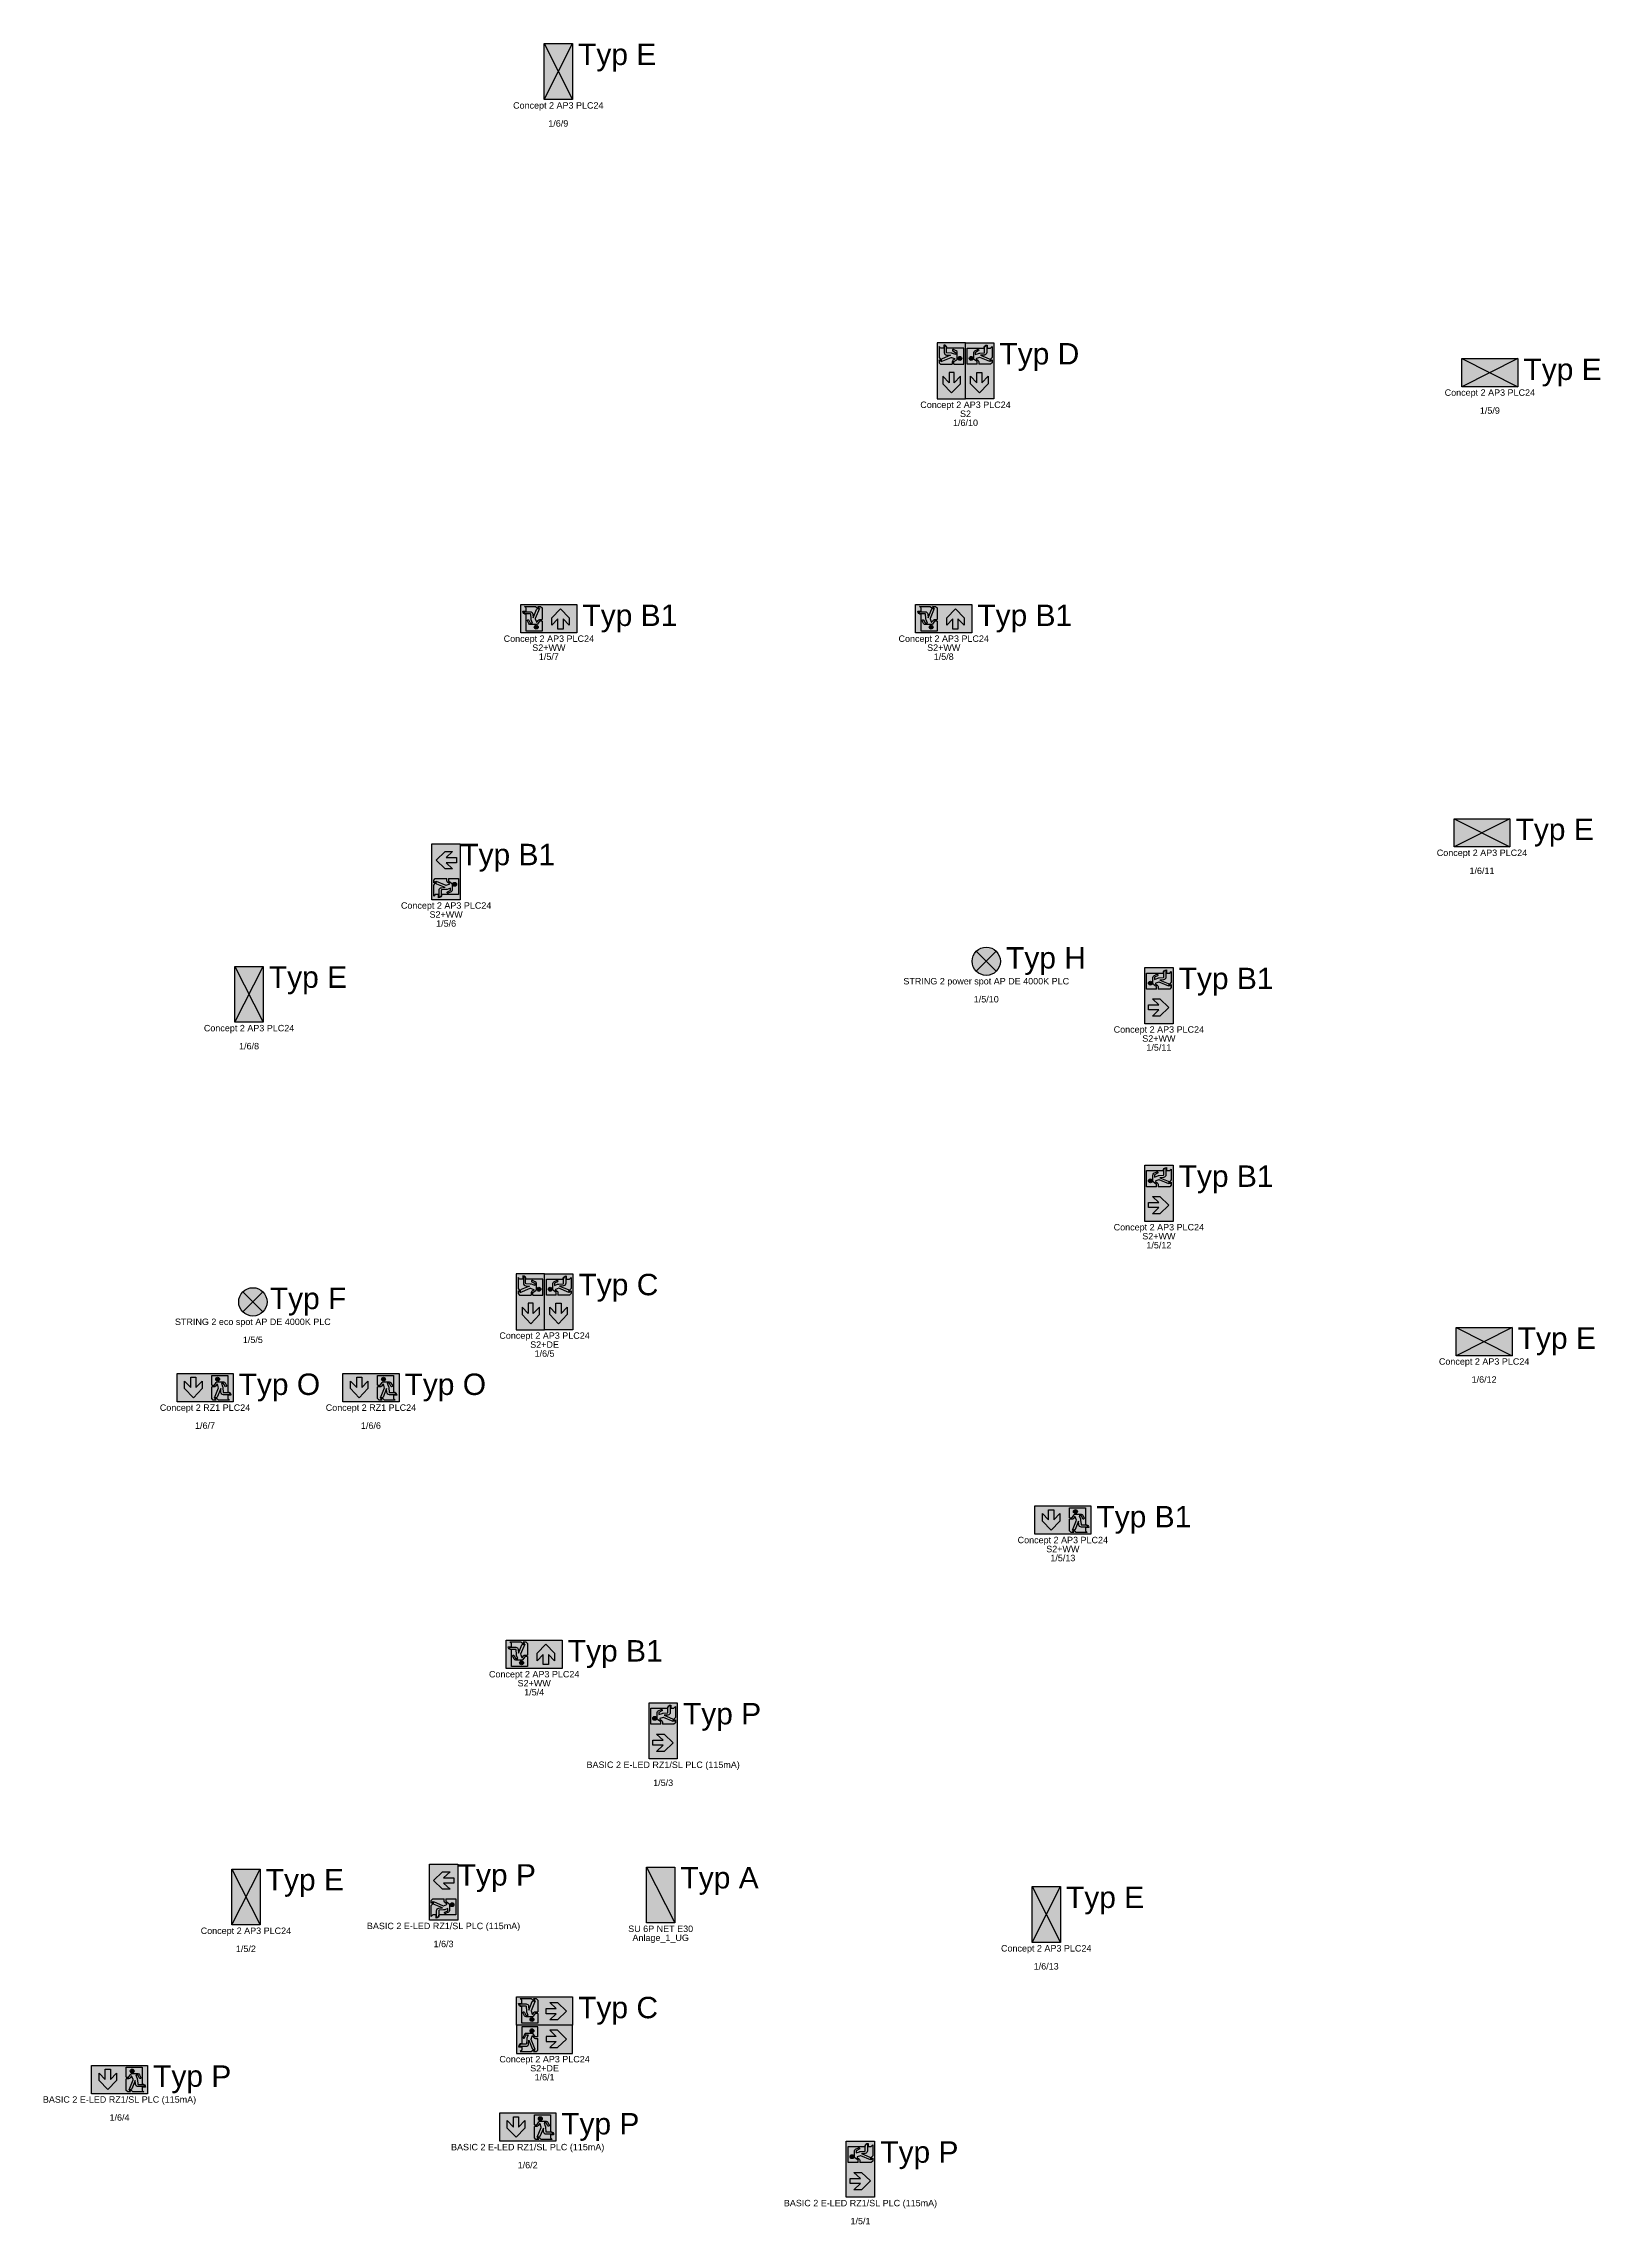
# Model space of a CAD drawing. Header units: millimetres. Extents: x -107261 to 64178, y -7557 to 117559.
# Drawn here: x -8783 to 9372, y -7557 to 17876 of the extents above; entities that cross this region are included whole.
import ezdxf
from ezdxf.enums import TextEntityAlignment as Align

# ---------------------------------------------------------------- set-up
doc = ezdxf.new("R2010")
doc.units = ezdxf.units.MM
for name, color, linetype in [('din_SIBEL_10_emergency_lighting', 90, 'Continuous'), ('din_SIBEL_11_emergency_lighting_system', 90, 'Continuous'), ('din_SIBEL_30_color_green', 90, 'Continuous'), ('din_SIBEL_31_color_white', 255, 'Continuous'), ('din_SIBEL_32_color_black', 250, 'Continuous'), ('din_SIBEL_33_color_yellow', 40, 'Continuous'), ('din_SIBEL_50_type_name', 90, 'Continuous'), ('din_SIBEL_51_typenumber', 90, 'Continuous'), ('din_SIBEL_52_info', 90, 'Continuous'), ('din_SIBEL_61_labeling', 90, 'Continuous')]:
    doc.layers.add(name, color=color, linetype=linetype)
doc.styles.get("Standard").update_dxf_attribs({"font": 'arial.ttf'})

# ---------------------------------------------------------------- blocks, each defined once
blk = doc.blocks.new('Standardblock_RZ_PU')
at = {"layer": 'din_SIBEL_30_color_green'}
h = blk.add_hatch(color=256, dxfattribs=at)
h.dxf.hatch_style = 1
h.paths.add_polyline_path([(328, 0), (-326, 0), (-326, -330), (328, -330)])
h.paths.add_polyline_path([(-238, -89), (-166, -164), (-166, -44), (-106, -44), (-106, -164), (-35, -89), (-35, -176), (-136, -282), (-238, -176)], flags=16)
h.paths.add_polyline_path([(78, -21), (265, -21), (265, -216, -0.414214), (303, -253), (265, -253), (265, -291), (284, -309), (157, -309), (142, -295, 0.198912), (132, -291), (112, -291), (130, -309), (97, -309), (78, -291), (78, -156), (106, -156, 0.239952), (124, -146), (138, -127, -0.599876), (145, -128), (158, -165, -0.187349), (158, -168), (111, -283), (129, -283, 0.304268), (143, -274), (183, -176), (186, -220, 0.391902), (216, -247), (265, -247), (297, -247, 0.363159), (265, -221), (216, -221, -0.391902), (212, -218), (208, -167, 0.068786), (205, -152), (191, -114), (214, -114, -0.284079), (217, -116), (234, -149, 1), (250, -141), (234, -108, 0.284079), (214, -96), (147, -96, 0.239952), (132, -103), (109, -135, -0.239952), (106, -137), (78, -137)], flags=16)
h.paths.add_polyline_path([(170, -66, -1), (125, -66, -1)], flags=0)
h.paths.add_polyline_path([(170, -66, 1), (125, -66, 1)], flags=0)
h = blk.add_hatch(color=256, dxfattribs=at)
h.dxf.hatch_style = 1
h.paths.add_polyline_path([(170, -66, 1), (125, -66, 1)])
at = {"layer": 'din_SIBEL_31_color_white'}
h = blk.add_hatch(color=256, dxfattribs=at)
h.dxf.hatch_style = 1
h.paths.add_polyline_path([(-35, -89), (-106, -164), (-106, -44), (-166, -44), (-166, -164), (-238, -89), (-238, -176), (-136, -282), (-35, -176)])
h.paths.add_polyline_path([(265, -21), (78, -21), (78, -137), (106, -137, 0.239952), (109, -135), (132, -103, -0.239952), (147, -96), (214, -96, -0.284079), (234, -108), (250, -141, -1), (234, -149), (217, -116, 0.284079), (214, -114), (191, -114), (205, -152, -0.068786), (208, -167), (212, -218, 0.391902), (216, -221), (265, -221, -0.363159), (297, -247), (265, -247), (216, -247, -0.391902), (186, -220), (183, -176), (143, -274, -0.304268), (129, -283), (111, -283), (158, -168, 0.187349), (158, -165), (145, -128, 0.599876), (138, -127), (124, -146, -0.239952), (106, -156), (78, -156), (78, -291), (97, -309), (130, -309), (112, -291), (132, -291, -0.198912), (142, -295), (157, -309), (284, -309), (265, -291), (265, -253), (303, -253, 0.414214), (265, -216)])
h.paths.add_polyline_path([(170, -66, -1), (125, -66, -1)], flags=16)
at = {"layer": 'din_SIBEL_32_color_black'}
for points in [[(-326, -330), (-326, 0), (328, 0), (328, -330)], [(-238, -176), (-238, -89), (-166, -164), (-166, -44), (-106, -44), (-106, -164), (-35, -89), (-35, -176), (-136, -282)]]:
    blk.add_lwpolyline(points, close=True, dxfattribs=at)
for points in [[(78, -137), (78, -21), (265, -21), (265, -216, -0.414214), (303, -253), (265, -253), (265, -291), (284, -309), (157, -309), (142, -295, 0.198912), (132, -291), (112, -291), (130, -309), (97, -309), (78, -291), (78, -156)], [(78, -137), (106, -137, 0.239952), (109, -135), (132, -103, -0.239952), (147, -96), (214, -96, -0.284079), (234, -108), (250, -141, -1), (234, -149), (217, -116, 0.284079), (214, -114), (191, -114), (205, -152, -0.068786), (208, -167), (212, -218, 0.391902), (216, -221), (265, -221, -0.363159), (297, -247), (265, -247), (216, -247, -0.391902), (186, -220), (183, -176), (143, -274, -0.304268), (129, -283), (111, -283), (158, -168, 0.187349), (158, -165), (145, -128, 0.599876), (138, -127), (124, -146, -0.239952), (106, -156), (78, -156)]]:
    blk.add_lwpolyline(points, format="xyb", dxfattribs=at)
blk.add_circle((147, -66), 22.5, dxfattribs=at)
blk = doc.blocks.new('din-Logo')
blk.add_lwpolyline([(-327, -330), (-327, -330), (-327, -330), (-327, -330)], close=True)
blk = doc.blocks.new('STANDARD_RZ_PU')
blk.add_blockref('din-Logo', (0, 0))
at = {"layer": 'din_SIBEL_10_emergency_lighting'}
blk.add_blockref('Standardblock_RZ_PU', (0, 0), dxfattribs=at)
at = {"layer": 'din_SIBEL_50_type_name', "flags": 9}
blk.add_attdef('TYPE', (-326, 18), '', height=25, dxfattribs=at)
at = {"layer": 'din_SIBEL_50_type_name', "flags": 8}
blk.add_attdef('TYPENAME', text='', height=75, dxfattribs=at).set_placement((0, -350), align=Align.TOP_CENTER)
at = {"layer": 'din_SIBEL_51_typenumber', "flags": 8}
blk.add_attdef('TYPENUMBER', text='', height=250, dxfattribs=at).set_placement((336, 1), align=Align.TOP_LEFT)
at = {"layer": 'din_SIBEL_52_info', "flags": 8}
blk.add_attdef('INFOTEXT', text='', height=75, dxfattribs=at).set_placement((1, -445), align=Align.TOP_CENTER)
at = {"layer": 'din_SIBEL_61_labeling', "flags": 8}
for tag, p in [('LABELING1', (1, -540)), ('LABELING2', (1, -635))]:
    blk.add_attdef(tag, text='', height=75, dxfattribs=at).set_placement(p, align=Align.TOP_CENTER)
blk = doc.blocks.new('Standardblock_RZ_PLPR')
at = {"layer": 'din_SIBEL_30_color_green'}
h = blk.add_hatch(color=256, dxfattribs=at)
h.dxf.hatch_style = 1
h.paths.add_polyline_path([(328, 0), (328, 330), (-326, 330), (-326, 0)])
h.paths.add_polyline_path([(-62, 60), (-149, 60), (-255, 162), (-149, 263), (-62, 263), (-137, 192), (-17, 192), (-17, 132), (-137, 132)], flags=16)
h.paths.add_polyline_path([(78, 137), (106, 137, -0.239952), (109, 135), (132, 103, 0.239952), (147, 96), (214, 96, 0.284079), (234, 108), (250, 141, 1), (234, 149), (217, 116, -0.284079), (214, 114), (191, 114), (205, 152, 0.068786), (208, 167), (212, 218, -0.391902), (216, 221), (265, 221, 0.363159), (297, 247), (265, 247), (216, 247, 0.391902), (186, 220), (183, 176), (143, 274, 0.304268), (129, 283), (111, 283), (158, 168, -0.187349), (158, 165), (145, 128, -0.599876), (138, 127), (124, 146, 0.239952), (106, 156), (78, 156), (78, 291), (97, 309), (130, 309), (112, 291), (132, 291, 0.198912), (142, 295), (157, 309), (284, 309), (265, 291), (265, 253), (303, 253, -0.414214), (265, 216), (265, 21), (78, 21)], flags=16)
h.paths.add_polyline_path([(170, 66, -1), (125, 66, -1)], flags=0)
h = blk.add_hatch(color=256, dxfattribs=at)
h.dxf.hatch_style = 1
h.paths.add_polyline_path([(328, 0), (-326, 0), (-326, -330), (328, -330)])
h.paths.add_polyline_path([(-62, -60), (-137, -132), (-17, -132), (-17, -192), (-137, -192), (-62, -263), (-149, -263), (-255, -162), (-149, -60)], flags=16)
h.paths.add_polyline_path([(78, -21), (265, -21), (265, -216, -0.414214), (303, -253), (265, -253), (265, -291), (284, -309), (157, -309), (142, -295, 0.198912), (132, -291), (112, -291), (130, -309), (97, -309), (78, -291), (78, -156), (106, -156, 0.239952), (124, -146), (138, -127, -0.599876), (145, -128), (158, -165, -0.187349), (158, -168), (111, -283), (129, -283, 0.304268), (143, -274), (183, -176), (186, -220, 0.391902), (216, -247), (265, -247), (297, -247, 0.363159), (265, -221), (216, -221, -0.391902), (212, -218), (208, -167, 0.068786), (205, -152), (191, -114), (214, -114, -0.284079), (217, -116), (234, -149, 1), (250, -141), (234, -108, 0.284079), (214, -96), (147, -96, 0.239952), (132, -103), (109, -135, -0.239952), (106, -137), (78, -137)], flags=16)
h.paths.add_polyline_path([(125, -66, -1), (170, -66, -1)], flags=0)
h = blk.add_hatch(color=256, dxfattribs=at)
h.dxf.hatch_style = 1
h.paths.add_polyline_path([(170, 66, 1), (125, 66, 1)])
h = blk.add_hatch(color=256, dxfattribs=at)
h.dxf.hatch_style = 1
h.paths.add_polyline_path([(125, -66, 1), (170, -66, 1)])
at = {"layer": 'din_SIBEL_31_color_white'}
h = blk.add_hatch(color=256, dxfattribs=at)
h.dxf.hatch_style = 1
h.paths.add_polyline_path([(-149, 60), (-62, 60), (-137, 132), (-17, 132), (-17, 192), (-137, 192), (-62, 263), (-149, 263), (-255, 162)])
h.paths.add_polyline_path([(147, 96, -0.239952), (132, 103), (109, 135, 0.239952), (106, 137), (78, 137), (78, 21), (265, 21), (265, 216, 0.414214), (303, 253), (265, 253), (265, 291), (284, 309), (157, 309), (142, 295, -0.198912), (132, 291), (112, 291), (130, 309), (97, 309), (78, 291), (78, 156), (106, 156, -0.239952), (124, 146), (138, 127, 0.599876), (145, 128), (158, 165, 0.187349), (158, 168), (111, 283), (129, 283, -0.304268), (143, 274), (183, 176), (186, 220, -0.391902), (216, 247), (265, 247), (297, 247, -0.363159), (265, 221), (216, 221, 0.391902), (212, 218), (208, 167, -0.068786), (205, 152), (191, 114), (214, 114, 0.284079), (217, 116), (234, 149, -1), (250, 141), (234, 108, -0.284079), (214, 96)])
h.paths.add_polyline_path([(170, 66, -1), (125, 66, -1)], flags=16)
h = blk.add_hatch(color=256, dxfattribs=at)
h.dxf.hatch_style = 1
h.paths.add_polyline_path([(-62, -60), (-149, -60), (-255, -162), (-149, -263), (-62, -263), (-137, -192), (-17, -192), (-17, -132), (-137, -132)])
h.paths.add_polyline_path([(265, -21), (78, -21), (78, -137), (106, -137, 0.239952), (109, -135), (132, -103, -0.239952), (147, -96), (214, -96, -0.284079), (234, -108), (250, -141, -1), (234, -149), (217, -116, 0.284079), (214, -114), (191, -114), (205, -152, -0.068786), (208, -167), (212, -218, 0.391902), (216, -221), (265, -221, -0.363159), (297, -247), (265, -247), (216, -247, -0.391902), (186, -220), (183, -176), (143, -274, -0.304268), (129, -283), (111, -283), (158, -168, 0.187349), (158, -165), (145, -128, 0.599876), (138, -127), (124, -146, -0.239952), (106, -156), (78, -156), (78, -291), (97, -309), (130, -309), (112, -291), (132, -291, -0.198912), (142, -295), (157, -309), (284, -309), (265, -291), (265, -253), (303, -253, 0.414214), (265, -216)])
h.paths.add_polyline_path([(125, -66, -1), (170, -66, -1)], flags=16)
at = {"layer": 'din_SIBEL_32_color_black'}
for points in [[(-326, 330), (-326, 0), (328, 0), (328, 330)], [(-149, 60), (-62, 60), (-137, 132), (-17, 132), (-17, 192), (-137, 192), (-62, 263), (-149, 263), (-255, 162)], [(-326, -330), (-326, 0), (328, 0), (328, -330)], [(-149, -60), (-62, -60), (-137, -132), (-17, -132), (-17, -192), (-137, -192), (-62, -263), (-149, -263), (-255, -162)]]:
    blk.add_lwpolyline(points, close=True, dxfattribs=at)
for points in [[(78, 137), (78, 21), (265, 21), (265, 216, 0.414214), (303, 253), (265, 253), (265, 291), (284, 309), (157, 309), (142, 295, -0.198912), (132, 291), (112, 291), (130, 309), (97, 309), (78, 291), (78, 156)], [(78, 137), (106, 137, -0.239952), (109, 135), (132, 103, 0.239952), (147, 96), (214, 96, 0.284079), (234, 108), (250, 141, 1), (234, 149), (217, 116, -0.284079), (214, 114), (191, 114), (205, 152, 0.068786), (208, 167), (212, 218, -0.391902), (216, 221), (265, 221, 0.363159), (297, 247), (265, 247), (216, 247, 0.391902), (186, 220), (183, 176), (143, 274, 0.304268), (129, 283), (111, 283), (158, 168, -0.187349), (158, 165), (145, 128, -0.599876), (138, 127), (124, 146, 0.239952), (106, 156), (78, 156)], [(78, -137), (78, -21), (265, -21), (265, -216, -0.414214), (303, -253), (265, -253), (265, -291), (284, -309), (157, -309), (142, -295, 0.198912), (132, -291), (112, -291), (130, -309), (97, -309), (78, -291), (78, -156)], [(78, -137), (106, -137, 0.239952), (109, -135), (132, -103, -0.239952), (147, -96), (214, -96, -0.284079), (234, -108), (250, -141, -1), (234, -149), (217, -116, 0.284079), (214, -114), (191, -114), (205, -152, -0.068786), (208, -167), (212, -218, 0.391902), (216, -221), (265, -221, -0.363159), (297, -247), (265, -247), (216, -247, -0.391902), (186, -220), (183, -176), (143, -274, -0.304268), (129, -283), (111, -283), (158, -168, 0.187349), (158, -165), (145, -128, 0.599876), (138, -127), (124, -146, -0.239952), (106, -156), (78, -156)]]:
    blk.add_lwpolyline(points, format="xyb", dxfattribs=at)
blk.add_lwpolyline([(-326, 0), (328, 0)], dxfattribs=at)
for centre in [(147, 66), (147, -66)]:
    blk.add_circle(centre, 22.5, dxfattribs=at)
blk = doc.blocks.new('STANDARD_RZ_PLPR')
blk.add_blockref('din-Logo', (0, 0))
at = {"layer": 'din_SIBEL_10_emergency_lighting'}
blk.add_blockref('Standardblock_RZ_PLPR', (0, 0), dxfattribs=at)
at = {"layer": 'din_SIBEL_50_type_name', "flags": 9}
blk.add_attdef('TYPE', (-326, 340), '', height=25, dxfattribs=at)
at = {"layer": 'din_SIBEL_50_type_name', "flags": 8}
blk.add_attdef('TYPENAME', text='', height=75, dxfattribs=at).set_placement((0, -350), align=Align.TOP_CENTER)
at = {"layer": 'din_SIBEL_51_typenumber', "flags": 8}
blk.add_attdef('TYPENUMBER', text='', height=250, dxfattribs=at).set_placement((336, 1), align=Align.TOP_LEFT)
at = {"layer": 'din_SIBEL_52_info', "flags": 8}
blk.add_attdef('INFOTEXT', text='', height=75, dxfattribs=at).set_placement((1, -445), align=Align.TOP_CENTER)
at = {"layer": 'din_SIBEL_61_labeling', "flags": 8}
for tag, p in [('LABELING1', (1, -540)), ('LABELING2', (1, -635))]:
    blk.add_attdef(tag, text='', height=75, dxfattribs=at).set_placement(p, align=Align.TOP_CENTER)
blk = doc.blocks.new('Standardblock_SL')
at = {"layer": 'din_SIBEL_31_color_white'}
h = blk.add_hatch(color=256, dxfattribs=at)
h.dxf.hatch_style = 1
h.paths.add_polyline_path([(-326, 0), (0, -165), (326, 0)])
h.paths.add_polyline_path([(326, -330), (0, -165), (-326, -330)])
at = {"layer": 'din_SIBEL_33_color_yellow'}
h = blk.add_hatch(color=256, dxfattribs=at)
h.dxf.hatch_style = 1
h.paths.add_polyline_path([(0, -165), (-326, 0), (-326, -330)])
h.paths.add_polyline_path([(326, -330), (326, 0), (0, -165)])
at = {"layer": 'din_SIBEL_32_color_black'}
for p, q in [((-326, 0), (326, -330)), ((326, 0), (-326, -330))]:
    blk.add_line(p, q, dxfattribs=at)
blk.add_lwpolyline([(-326, -330), (-326, 0), (326, 0), (326, -330)], close=True, dxfattribs=at)
blk = doc.blocks.new('STANDARD_SL')
blk.add_blockref('din-Logo', (0, 0))
at = {"layer": 'din_SIBEL_10_emergency_lighting'}
blk.add_blockref('Standardblock_SL', (0, 0), dxfattribs=at)
at = {"layer": 'din_SIBEL_50_type_name', "flags": 9}
blk.add_attdef('TYPE', (-326, 18), '', height=25, dxfattribs=at)
at = {"layer": 'din_SIBEL_50_type_name', "flags": 8}
blk.add_attdef('TYPENAME', text='', height=75, dxfattribs=at).set_placement((0, -350), align=Align.TOP_CENTER)
at = {"layer": 'din_SIBEL_51_typenumber', "flags": 8}
blk.add_attdef('TYPENUMBER', text='', height=250, dxfattribs=at).set_placement((336, 1), align=Align.TOP_LEFT)
at = {"layer": 'din_SIBEL_52_info', "flags": 8}
blk.add_attdef('INFOTEXT', text='', height=75, dxfattribs=at).set_placement((1, -445), align=Align.TOP_CENTER)
at = {"layer": 'din_SIBEL_61_labeling', "flags": 8}
for tag, p in [('LABELING1', (1, -540)), ('LABELING2', (1, -635))]:
    blk.add_attdef(tag, text='', height=75, dxfattribs=at).set_placement(p, align=Align.TOP_CENTER)
blk = doc.blocks.new('Standardblock_Spot')
at = {"layer": 'din_SIBEL_31_color_white'}
h = blk.add_hatch(color=256, dxfattribs=at)
h.dxf.hatch_style = 1
h.paths.add_polyline_path([(117, -48, 0.414214), (-117, -48), (0, -165)])
h.paths.add_polyline_path([(0, -165), (-117, -282, 0.414214), (117, -282)])
at = {"layer": 'din_SIBEL_33_color_yellow'}
h = blk.add_hatch(color=256, dxfattribs=at)
h.dxf.hatch_style = 1
h.paths.add_polyline_path([(-117, -48, 0.198912), (-165, -165, 0.198912), (-117, -282), (0, -165)])
h.paths.add_polyline_path([(117, -48), (0, -165), (117, -282, 0.198912), (165, -165, 0.198912)])
at = {"layer": 'din_SIBEL_32_color_black'}
for p, q in [((-117, -282), (117, -48)), ((-117, -48), (117, -282))]:
    blk.add_line(p, q, dxfattribs=at)
blk.add_circle((0, -165), 165, dxfattribs=at)
blk = doc.blocks.new('STANDARD_SPOT')
at = {"layer": 'din_SIBEL_10_emergency_lighting'}
blk.add_blockref('Standardblock_Spot', (0, 0), dxfattribs=at)
at = {"layer": 'din_SIBEL_50_type_name', "flags": 9}
blk.add_attdef('TYPE', (-326, 18), '', height=25, dxfattribs=at)
at = {"layer": 'din_SIBEL_50_type_name', "flags": 8}
blk.add_attdef('TYPENAME', text='', height=75, dxfattribs=at).set_placement((0, -350), align=Align.TOP_CENTER)
at = {"layer": 'din_SIBEL_51_typenumber', "flags": 8}
blk.add_attdef('TYPENUMBER', text='', height=250, dxfattribs=at).set_placement((336, 1), align=Align.TOP_LEFT)
at = {"layer": 'din_SIBEL_52_info', "flags": 8}
blk.add_attdef('INFOTEXT', text='', height=75, dxfattribs=at).set_placement((1, -445), align=Align.TOP_CENTER)
at = {"layer": 'din_SIBEL_61_labeling', "flags": 8}
for tag, p in [('LABELING1', (1, -540)), ('LABELING2', (1, -635))]:
    blk.add_attdef(tag, text='', height=75, dxfattribs=at).set_placement(p, align=Align.TOP_CENTER)
blk = doc.blocks.new('Standardblock_SYSTEM')
at = {"layer": 'din_SIBEL_30_color_green'}
h = blk.add_hatch(color=256, dxfattribs=at)
h.dxf.hatch_style = 1
h.paths.add_polyline_path([(-326, 0), (-326, -330), (326, 0)])
at = {"layer": 'din_SIBEL_31_color_white'}
h = blk.add_hatch(color=256, dxfattribs=at)
h.dxf.hatch_style = 1
h.paths.add_polyline_path([(326, 0), (-326, -330), (326, -330)])
at = {"layer": 'din_SIBEL_32_color_black'}
blk.add_line((326, 0), (-326, -330), dxfattribs=at)
blk.add_lwpolyline([(-326, -330), (-326, 0), (326, 0), (326, -330)], close=True, dxfattribs=at)
blk = doc.blocks.new('STANDARD_SYSTEM')
blk.add_blockref('din-Logo', (0, 0))
at = {"layer": 'din_SIBEL_11_emergency_lighting_system'}
blk.add_blockref('Standardblock_SYSTEM', (0, 0), dxfattribs=at)
at = {"layer": 'din_SIBEL_50_type_name', "flags": 9}
blk.add_attdef('TYPE', (-326, 18), '', height=25, dxfattribs=at)
at = {"layer": 'din_SIBEL_50_type_name', "flags": 8}
blk.add_attdef('TYPENAME', text='', height=75, dxfattribs=at).set_placement((0, -350), align=Align.TOP_CENTER)
at = {"layer": 'din_SIBEL_51_typenumber', "flags": 8}
blk.add_attdef('TYPENUMBER', text='', height=250, dxfattribs=at).set_placement((336, 1), align=Align.TOP_LEFT)
at = {"layer": 'din_SIBEL_52_info', "flags": 8}
blk.add_attdef('INFOTEXT', text='', height=75, dxfattribs=at).set_placement((1, -445), align=Align.TOP_CENTER)

msp = doc.modelspace()

# ---------------------------------------------------------------- block references
at = {"layer": 'din_SIBEL_10_emergency_lighting'}
ref = msp.add_blockref('STANDARD_SL', (-2946, 17550), dxfattribs=dict(at, rotation=90))
ref.add_attrib('LABELING1', '1/6/9', dxfattribs={"layer": 'din_SIBEL_61_labeling', "height": 75, "flags": 8}).set_placement((-2781, 16983), align=Align.TOP_CENTER)
ref.add_attrib('TYPENAME', 'Concept 2 AP3 PLC24', dxfattribs={"layer": 'din_SIBEL_50_type_name', "height": 75, "flags": 8}).set_placement((-2781, 17193), align=Align.TOP_CENTER)
ref.add_attrib('TYPENUMBER', 'Typ E', dxfattribs={"layer": 'din_SIBEL_51_typenumber', "height": 250, "flags": 8}).set_placement((-2550, 17876), align=Align.TOP_LEFT)
ref = msp.add_blockref('STANDARD_RZ_PLPR', (1968, 14058), dxfattribs=dict(at, rotation=90))
ref.add_attrib('LABELING1', '1/6/10', dxfattribs={"layer": 'din_SIBEL_61_labeling', "height": 75, "flags": 8}).set_placement((1968, 13492), align=Align.TOP_CENTER)
ref.add_attrib('TYPENAME', 'Concept 2 AP3 PLC24', dxfattribs={"layer": 'din_SIBEL_50_type_name', "height": 75, "flags": 8}).set_placement((1968, 13702), align=Align.TOP_CENTER)
ref.add_attrib('INFOTEXT', 'S2', dxfattribs={"layer": 'din_SIBEL_52_info', "height": 75, "flags": 8}).set_placement((1968, 13597), align=Align.TOP_CENTER)
ref.add_attrib('TYPENUMBER', 'Typ D', dxfattribs={"layer": 'din_SIBEL_51_typenumber', "height": 250, "flags": 8}).set_placement((2364, 14384), align=Align.TOP_LEFT)
ref = msp.add_blockref('STANDARD_SL', (8083, 14203), dxfattribs=at)
ref.add_attrib('LABELING1', '1/5/9', dxfattribs={"layer": 'din_SIBEL_61_labeling', "height": 75, "flags": 8}).set_placement((8083, 13634), align=Align.TOP_CENTER)
ref.add_attrib('TYPENAME', 'Concept 2 AP3 PLC24', dxfattribs={"layer": 'din_SIBEL_50_type_name', "height": 75, "flags": 8}).set_placement((8083, 13844), align=Align.TOP_CENTER)
ref.add_attrib('TYPENUMBER', 'Typ E', dxfattribs={"layer": 'din_SIBEL_51_typenumber', "height": 250, "flags": 8}).set_placement((8475, 14203), align=Align.TOP_LEFT)
ref = msp.add_blockref('STANDARD_RZ_PU', (-2891, 11004), dxfattribs=dict(at, rotation=180))
ref.add_attrib('LABELING1', '1/5/7', dxfattribs={"layer": 'din_SIBEL_61_labeling', "height": 75, "flags": 8}).set_placement((-2891, 10764), align=Align.TOP_CENTER)
ref.add_attrib('TYPENAME', 'Concept 2 AP3 PLC24', dxfattribs={"layer": 'din_SIBEL_50_type_name', "height": 75, "flags": 8}).set_placement((-2891, 10974), align=Align.TOP_CENTER)
ref.add_attrib('INFOTEXT', 'S2+WW', dxfattribs={"layer": 'din_SIBEL_52_info', "height": 75, "flags": 8}).set_placement((-2891, 10869), align=Align.TOP_CENTER)
ref.add_attrib('TYPENUMBER', 'Typ B1', dxfattribs={"layer": 'din_SIBEL_51_typenumber', "height": 250, "flags": 8}).set_placement((-2499, 11334), align=Align.TOP_LEFT)
ref = msp.add_blockref('STANDARD_RZ_PU', (1714, 11004), dxfattribs=dict(at, rotation=180))
ref.add_attrib('LABELING1', '1/5/8', dxfattribs={"layer": 'din_SIBEL_61_labeling', "height": 75, "flags": 8}).set_placement((1714, 10764), align=Align.TOP_CENTER)
ref.add_attrib('TYPENAME', 'Concept 2 AP3 PLC24', dxfattribs={"layer": 'din_SIBEL_50_type_name', "height": 75, "flags": 8}).set_placement((1714, 10974), align=Align.TOP_CENTER)
ref.add_attrib('INFOTEXT', 'S2+WW', dxfattribs={"layer": 'din_SIBEL_52_info', "height": 75, "flags": 8}).set_placement((1714, 10869), align=Align.TOP_CENTER)
ref.add_attrib('TYPENUMBER', 'Typ B1', dxfattribs={"layer": 'din_SIBEL_51_typenumber', "height": 250, "flags": 8}).set_placement((2106, 11334), align=Align.TOP_LEFT)
ref = msp.add_blockref('STANDARD_SL', (7991, 8837), dxfattribs=at)
ref.add_attrib('LABELING1', '1/6/11', dxfattribs={"layer": 'din_SIBEL_61_labeling', "height": 75, "flags": 8}).set_placement((7991, 8267), align=Align.TOP_CENTER)
ref.add_attrib('TYPENAME', 'Concept 2 AP3 PLC24', dxfattribs={"layer": 'din_SIBEL_50_type_name', "height": 75, "flags": 8}).set_placement((7991, 8477), align=Align.TOP_CENTER)
ref.add_attrib('TYPENUMBER', 'Typ E', dxfattribs={"layer": 'din_SIBEL_51_typenumber', "height": 250, "flags": 8}).set_placement((8383, 8837), align=Align.TOP_LEFT)
ref = msp.add_blockref('STANDARD_RZ_PU', (-3924, 8218), dxfattribs=dict(at, rotation=270))
ref.add_attrib('LABELING1', '1/5/6', dxfattribs={"layer": 'din_SIBEL_61_labeling', "height": 75, "flags": 8}).set_placement((-4089, 7652), align=Align.TOP_CENTER)
ref.add_attrib('TYPENAME', 'Concept 2 AP3 PLC24', dxfattribs={"layer": 'din_SIBEL_50_type_name', "height": 75, "flags": 8}).set_placement((-4089, 7862), align=Align.TOP_CENTER)
ref.add_attrib('INFOTEXT', 'S2+WW', dxfattribs={"layer": 'din_SIBEL_52_info', "height": 75, "flags": 8}).set_placement((-4089, 7757), align=Align.TOP_CENTER)
ref.add_attrib('TYPENUMBER', 'Typ B1', dxfattribs={"layer": 'din_SIBEL_51_typenumber', "height": 250, "flags": 8}).set_placement((-3924, 8544), align=Align.TOP_LEFT)
ref = msp.add_blockref('STANDARD_SPOT', (2045, 7174), dxfattribs=dict(at, rotation=90))
ref.add_attrib('LABELING1', '1/5/10', dxfattribs={"layer": 'din_SIBEL_61_labeling', "height": 75, "flags": 8}).set_placement((2210, 6769), align=Align.TOP_CENTER)
ref.add_attrib('TYPENAME', 'STRING 2 power spot AP DE 4000K PLC', dxfattribs={"layer": 'din_SIBEL_50_type_name', "height": 75, "flags": 8}).set_placement((2210, 6979), align=Align.TOP_CENTER)
ref.add_attrib('TYPENUMBER', 'Typ H', dxfattribs={"layer": 'din_SIBEL_51_typenumber', "height": 250, "flags": 8}).set_placement((2441, 7339), align=Align.TOP_LEFT)
ref = msp.add_blockref('STANDARD_SL', (-6552, 6788), dxfattribs=dict(at, rotation=90))
ref.add_attrib('LABELING1', '1/6/8', dxfattribs={"layer": 'din_SIBEL_61_labeling', "height": 75, "flags": 8}).set_placement((-6387, 6222), align=Align.TOP_CENTER)
ref.add_attrib('TYPENAME', 'Concept 2 AP3 PLC24', dxfattribs={"layer": 'din_SIBEL_50_type_name', "height": 75, "flags": 8}).set_placement((-6387, 6432), align=Align.TOP_CENTER)
ref.add_attrib('TYPENUMBER', 'Typ E', dxfattribs={"layer": 'din_SIBEL_51_typenumber', "height": 250, "flags": 8}).set_placement((-6156, 7114), align=Align.TOP_LEFT)
ref = msp.add_blockref('STANDARD_RZ_PU', (4058, 6772), dxfattribs=dict(at, rotation=90))
ref.add_attrib('LABELING1', '1/5/11', dxfattribs={"layer": 'din_SIBEL_61_labeling', "height": 75, "flags": 8}).set_placement((4223, 6206), align=Align.TOP_CENTER)
ref.add_attrib('TYPENAME', 'Concept 2 AP3 PLC24', dxfattribs={"layer": 'din_SIBEL_50_type_name', "height": 75, "flags": 8}).set_placement((4223, 6416), align=Align.TOP_CENTER)
ref.add_attrib('INFOTEXT', 'S2+WW', dxfattribs={"layer": 'din_SIBEL_52_info', "height": 75, "flags": 8}).set_placement((4223, 6311), align=Align.TOP_CENTER)
ref.add_attrib('TYPENUMBER', 'Typ B1', dxfattribs={"layer": 'din_SIBEL_51_typenumber', "height": 250, "flags": 8}).set_placement((4454, 7099), align=Align.TOP_LEFT)
ref = msp.add_blockref('STANDARD_RZ_PU', (4058, 4467), dxfattribs=dict(at, rotation=90))
ref.add_attrib('LABELING1', '1/5/12', dxfattribs={"layer": 'din_SIBEL_61_labeling', "height": 75, "flags": 8}).set_placement((4223, 3900), align=Align.TOP_CENTER)
ref.add_attrib('TYPENAME', 'Concept 2 AP3 PLC24', dxfattribs={"layer": 'din_SIBEL_50_type_name', "height": 75, "flags": 8}).set_placement((4223, 4110), align=Align.TOP_CENTER)
ref.add_attrib('INFOTEXT', 'S2+WW', dxfattribs={"layer": 'din_SIBEL_52_info', "height": 75, "flags": 8}).set_placement((4223, 4005), align=Align.TOP_CENTER)
ref.add_attrib('TYPENUMBER', 'Typ B1', dxfattribs={"layer": 'din_SIBEL_51_typenumber', "height": 250, "flags": 8}).set_placement((4454, 4793), align=Align.TOP_LEFT)
ref = msp.add_blockref('STANDARD_SPOT', (-6343, 3367), dxfattribs=at)
ref.add_attrib('LABELING1', '1/5/5', dxfattribs={"layer": 'din_SIBEL_61_labeling', "height": 75, "flags": 8}).set_placement((-6343, 2797), align=Align.TOP_CENTER)
ref.add_attrib('TYPENAME', 'STRING 2 eco spot AP DE 4000K PLC', dxfattribs={"layer": 'din_SIBEL_50_type_name', "height": 75, "flags": 8}).set_placement((-6343, 3007), align=Align.TOP_CENTER)
ref.add_attrib('TYPENUMBER', 'Typ F', dxfattribs={"layer": 'din_SIBEL_51_typenumber', "height": 250, "flags": 8}).set_placement((-6145, 3367), align=Align.TOP_LEFT)
ref = msp.add_blockref('STANDARD_RZ_PLPR', (-2941, 3202), dxfattribs=dict(at, rotation=90))
ref.add_attrib('LABELING1', '1/6/5', dxfattribs={"layer": 'din_SIBEL_61_labeling', "height": 75, "flags": 8}).set_placement((-2941, 2636), align=Align.TOP_CENTER)
ref.add_attrib('TYPENAME', 'Concept 2 AP3 PLC24', dxfattribs={"layer": 'din_SIBEL_50_type_name', "height": 75, "flags": 8}).set_placement((-2941, 2846), align=Align.TOP_CENTER)
ref.add_attrib('INFOTEXT', 'S2+DE', dxfattribs={"layer": 'din_SIBEL_52_info', "height": 75, "flags": 8}).set_placement((-2941, 2741), align=Align.TOP_CENTER)
ref.add_attrib('TYPENUMBER', 'Typ C', dxfattribs={"layer": 'din_SIBEL_51_typenumber', "height": 250, "flags": 8}).set_placement((-2545, 3529), align=Align.TOP_LEFT)
ref = msp.add_blockref('STANDARD_SL', (8016, 2904), dxfattribs=at)
ref.add_attrib('LABELING1', '1/6/12', dxfattribs={"layer": 'din_SIBEL_61_labeling', "height": 75, "flags": 8}).set_placement((8016, 2334), align=Align.TOP_CENTER)
ref.add_attrib('TYPENAME', 'Concept 2 AP3 PLC24', dxfattribs={"layer": 'din_SIBEL_50_type_name', "height": 75, "flags": 8}).set_placement((8016, 2544), align=Align.TOP_CENTER)
ref.add_attrib('TYPENUMBER', 'Typ E', dxfattribs={"layer": 'din_SIBEL_51_typenumber', "height": 250, "flags": 8}).set_placement((8408, 2904), align=Align.TOP_LEFT)
ref = msp.add_blockref('STANDARD_RZ_PU', (-6901, 2366), dxfattribs=at)
ref.add_attrib('LABELING1', '1/6/7', dxfattribs={"layer": 'din_SIBEL_61_labeling', "height": 75, "flags": 8}).set_placement((-6901, 1796), align=Align.TOP_CENTER)
ref.add_attrib('TYPENAME', 'Concept 2 RZ1 PLC24', dxfattribs={"layer": 'din_SIBEL_50_type_name', "height": 75, "flags": 8}).set_placement((-6901, 2006), align=Align.TOP_CENTER)
ref.add_attrib('TYPENUMBER', 'Typ O', dxfattribs={"layer": 'din_SIBEL_51_typenumber', "height": 250, "flags": 8}).set_placement((-6509, 2366), align=Align.TOP_LEFT)
ref = msp.add_blockref('STANDARD_RZ_PU', (-4966, 2366), dxfattribs=at)
ref.add_attrib('LABELING1', '1/6/6', dxfattribs={"layer": 'din_SIBEL_61_labeling', "height": 75, "flags": 8}).set_placement((-4966, 1796), align=Align.TOP_CENTER)
ref.add_attrib('TYPENAME', 'Concept 2 RZ1 PLC24', dxfattribs={"layer": 'din_SIBEL_50_type_name', "height": 75, "flags": 8}).set_placement((-4966, 2006), align=Align.TOP_CENTER)
ref.add_attrib('TYPENUMBER', 'Typ O', dxfattribs={"layer": 'din_SIBEL_51_typenumber', "height": 250, "flags": 8}).set_placement((-4574, 2366), align=Align.TOP_LEFT)
ref = msp.add_blockref('STANDARD_RZ_PU', (3103, 822), dxfattribs=at)
ref.add_attrib('LABELING1', '1/5/13', dxfattribs={"layer": 'din_SIBEL_61_labeling', "height": 75, "flags": 8}).set_placement((3103, 252), align=Align.TOP_CENTER)
ref.add_attrib('TYPENAME', 'Concept 2 AP3 PLC24', dxfattribs={"layer": 'din_SIBEL_50_type_name', "height": 75, "flags": 8}).set_placement((3103, 462), align=Align.TOP_CENTER)
ref.add_attrib('INFOTEXT', 'S2+WW', dxfattribs={"layer": 'din_SIBEL_52_info', "height": 75, "flags": 8}).set_placement((3103, 357), align=Align.TOP_CENTER)
ref.add_attrib('TYPENUMBER', 'Typ B1', dxfattribs={"layer": 'din_SIBEL_51_typenumber', "height": 250, "flags": 8}).set_placement((3495, 822), align=Align.TOP_LEFT)
ref = msp.add_blockref('STANDARD_RZ_PU', (-3062, -1073), dxfattribs=dict(at, rotation=180))
ref.add_attrib('LABELING1', '1/5/4', dxfattribs={"layer": 'din_SIBEL_61_labeling', "height": 75, "flags": 8}).set_placement((-3062, -1313), align=Align.TOP_CENTER)
ref.add_attrib('TYPENAME', 'Concept 2 AP3 PLC24', dxfattribs={"layer": 'din_SIBEL_50_type_name', "height": 75, "flags": 8}).set_placement((-3062, -1103), align=Align.TOP_CENTER)
ref.add_attrib('INFOTEXT', 'S2+WW', dxfattribs={"layer": 'din_SIBEL_52_info', "height": 75, "flags": 8}).set_placement((-3062, -1208), align=Align.TOP_CENTER)
ref.add_attrib('TYPENUMBER', 'Typ B1', dxfattribs={"layer": 'din_SIBEL_51_typenumber', "height": 250, "flags": 8}).set_placement((-2670, -743), align=Align.TOP_LEFT)
ref = msp.add_blockref('STANDARD_RZ_PU', (-1723, -1803), dxfattribs=dict(at, rotation=90))
ref.add_attrib('LABELING1', '1/5/3', dxfattribs={"layer": 'din_SIBEL_61_labeling', "height": 75, "flags": 8}).set_placement((-1558, -2369), align=Align.TOP_CENTER)
ref.add_attrib('TYPENAME', 'BASIC 2 E-LED RZ1/SL PLC (115mA)', dxfattribs={"layer": 'din_SIBEL_50_type_name', "height": 75, "flags": 8}).set_placement((-1558, -2159), align=Align.TOP_CENTER)
ref.add_attrib('TYPENUMBER', 'Typ P', dxfattribs={"layer": 'din_SIBEL_51_typenumber', "height": 250, "flags": 8}).set_placement((-1327, -1476), align=Align.TOP_LEFT)
ref = msp.add_blockref('STANDARD_SL', (-6589, -3739), dxfattribs=dict(at, rotation=90))
ref.add_attrib('LABELING1', '1/5/2', dxfattribs={"layer": 'din_SIBEL_61_labeling', "height": 75, "flags": 8}).set_placement((-6424, -4305), align=Align.TOP_CENTER)
ref.add_attrib('TYPENAME', 'Concept 2 AP3 PLC24', dxfattribs={"layer": 'din_SIBEL_50_type_name', "height": 75, "flags": 8}).set_placement((-6424, -4095), align=Align.TOP_CENTER)
ref.add_attrib('TYPENUMBER', 'Typ E', dxfattribs={"layer": 'din_SIBEL_51_typenumber', "height": 250, "flags": 8}).set_placement((-6193, -3412), align=Align.TOP_LEFT)
ref = msp.add_blockref('STANDARD_RZ_PU', (-3954, -3682), dxfattribs=dict(at, rotation=270))
ref.add_attrib('LABELING1', '1/6/3', dxfattribs={"layer": 'din_SIBEL_61_labeling', "height": 75, "flags": 8}).set_placement((-4119, -4249), align=Align.TOP_CENTER)
ref.add_attrib('TYPENAME', 'BASIC 2 E-LED RZ1/SL PLC (115mA)', dxfattribs={"layer": 'din_SIBEL_50_type_name', "height": 75, "flags": 8}).set_placement((-4119, -4039), align=Align.TOP_CENTER)
ref.add_attrib('TYPENUMBER', 'Typ P', dxfattribs={"layer": 'din_SIBEL_51_typenumber', "height": 250, "flags": 8}).set_placement((-3954, -3356), align=Align.TOP_LEFT)
ref = msp.add_blockref('STANDARD_SL', (2744, -3944), dxfattribs=dict(at, rotation=90))
ref.add_attrib('LABELING1', '1/6/13', dxfattribs={"layer": 'din_SIBEL_61_labeling', "height": 75, "flags": 8}).set_placement((2909, -4510), align=Align.TOP_CENTER)
ref.add_attrib('TYPENAME', 'Concept 2 AP3 PLC24', dxfattribs={"layer": 'din_SIBEL_50_type_name', "height": 75, "flags": 8}).set_placement((2909, -4300), align=Align.TOP_CENTER)
ref.add_attrib('TYPENUMBER', 'Typ E', dxfattribs={"layer": 'din_SIBEL_51_typenumber', "height": 250, "flags": 8}).set_placement((3140, -3617), align=Align.TOP_LEFT)
ref = msp.add_blockref('STANDARD_RZ_PLPR', (-2941, -5233), dxfattribs=dict(at, rotation=180))
ref.add_attrib('LABELING1', '1/6/1', dxfattribs={"layer": 'din_SIBEL_61_labeling', "height": 75, "flags": 8}).set_placement((-2941, -5803), align=Align.TOP_CENTER)
ref.add_attrib('TYPENAME', 'Concept 2 AP3 PLC24', dxfattribs={"layer": 'din_SIBEL_50_type_name', "height": 75, "flags": 8}).set_placement((-2941, -5593), align=Align.TOP_CENTER)
ref.add_attrib('INFOTEXT', 'S2+DE', dxfattribs={"layer": 'din_SIBEL_52_info', "height": 75, "flags": 8}).set_placement((-2941, -5698), align=Align.TOP_CENTER)
ref.add_attrib('TYPENUMBER', 'Typ C', dxfattribs={"layer": 'din_SIBEL_51_typenumber', "height": 250, "flags": 8}).set_placement((-2549, -4903), align=Align.TOP_LEFT)
ref = msp.add_blockref('STANDARD_RZ_PU', (-7898, -5703), dxfattribs=at)
ref.add_attrib('LABELING1', '1/6/4', dxfattribs={"layer": 'din_SIBEL_61_labeling', "height": 75, "flags": 8}).set_placement((-7898, -6273), align=Align.TOP_CENTER)
ref.add_attrib('TYPENAME', 'BASIC 2 E-LED RZ1/SL PLC (115mA)', dxfattribs={"layer": 'din_SIBEL_50_type_name', "height": 75, "flags": 8}).set_placement((-7898, -6063), align=Align.TOP_CENTER)
ref.add_attrib('TYPENUMBER', 'Typ P', dxfattribs={"layer": 'din_SIBEL_51_typenumber', "height": 250, "flags": 8}).set_placement((-7506, -5703), align=Align.TOP_LEFT)
ref = msp.add_blockref('STANDARD_RZ_PU', (-3138, -6258), dxfattribs=at)
ref.add_attrib('LABELING1', '1/6/2', dxfattribs={"layer": 'din_SIBEL_61_labeling', "height": 75, "flags": 8}).set_placement((-3138, -6828), align=Align.TOP_CENTER)
ref.add_attrib('TYPENAME', 'BASIC 2 E-LED RZ1/SL PLC (115mA)', dxfattribs={"layer": 'din_SIBEL_50_type_name', "height": 75, "flags": 8}).set_placement((-3138, -6618), align=Align.TOP_CENTER)
ref.add_attrib('TYPENUMBER', 'Typ P', dxfattribs={"layer": 'din_SIBEL_51_typenumber', "height": 250, "flags": 8}).set_placement((-2747, -6258), align=Align.TOP_LEFT)
ref = msp.add_blockref('STANDARD_RZ_PU', (578, -6915), dxfattribs=dict(at, rotation=90))
ref.add_attrib('LABELING1', '1/5/1', dxfattribs={"layer": 'din_SIBEL_61_labeling', "height": 75, "flags": 8}).set_placement((743, -7481), align=Align.TOP_CENTER)
ref.add_attrib('TYPENAME', 'BASIC 2 E-LED RZ1/SL PLC (115mA)', dxfattribs={"layer": 'din_SIBEL_50_type_name', "height": 75, "flags": 8}).set_placement((743, -7271), align=Align.TOP_CENTER)
ref.add_attrib('TYPENUMBER', 'Typ P', dxfattribs={"layer": 'din_SIBEL_51_typenumber', "height": 250, "flags": 8}).set_placement((974, -6588), align=Align.TOP_LEFT)
at = {"layer": 'din_SIBEL_11_emergency_lighting_system'}
ref = msp.add_blockref('STANDARD_SYSTEM', (-1752, -3716), dxfattribs=dict(at, rotation=90))
ref.add_attrib('TYPENAME', 'SU 6P NET E30', dxfattribs={"layer": 'din_SIBEL_50_type_name', "height": 75, "flags": 8}).set_placement((-1587, -4072), align=Align.TOP_CENTER)
ref.add_attrib('INFOTEXT', 'Anlage_1_UG', dxfattribs={"layer": 'din_SIBEL_52_info', "height": 75, "flags": 8}).set_placement((-1587, -4177), align=Align.TOP_CENTER)
ref.add_attrib('TYPENUMBER', 'Typ A', dxfattribs={"layer": 'din_SIBEL_51_typenumber', "height": 250, "flags": 8}).set_placement((-1356, -3389), align=Align.TOP_LEFT)

doc.saveas('drawing.dxf')
